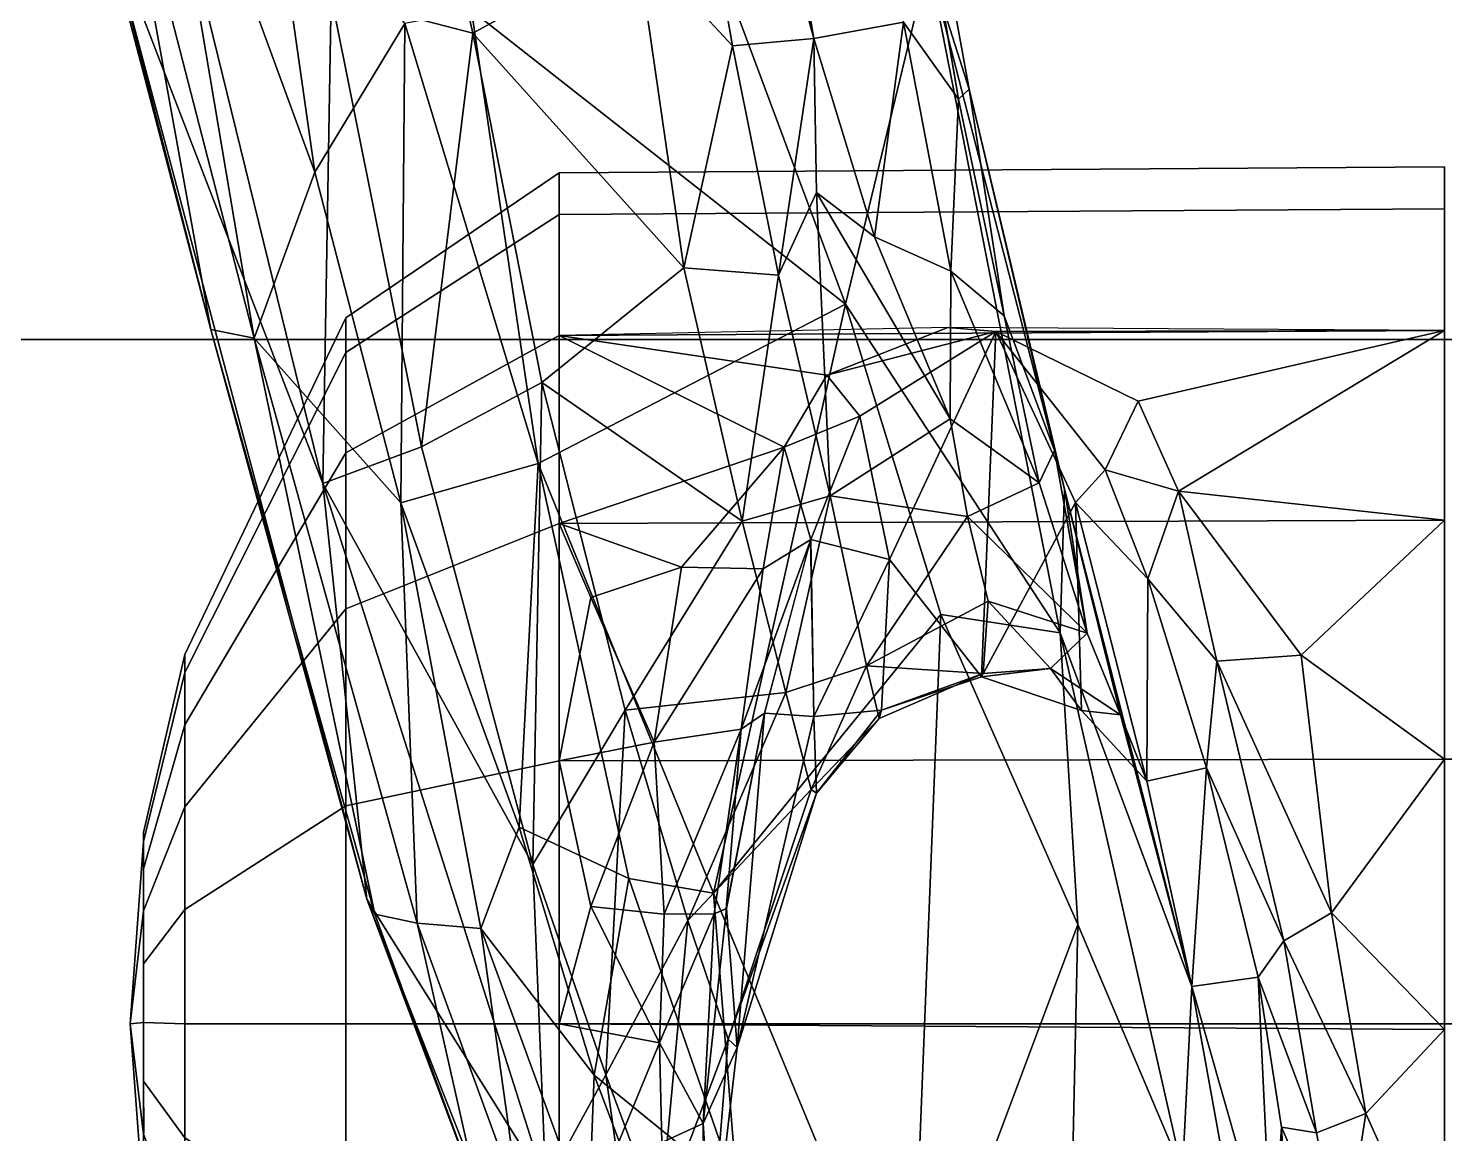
# Model space of a CAD drawing. Extents: x -14.5 to 14.5, y -12.2 to 16.5.
# Drawn here: x -6.973 to -5.251, y -2.243 to -0.899 of the extents above; entities that cross this region are included whole.
import ezdxf

# ---------------------------------------------------------------- set-up
doc = ezdxf.new("R2010")
doc.units = 0
doc.header["$MEASUREMENT"] = 0
for name, color, linetype in [('BASE', 253, 'Continuous'), ('FABRIC', 80, 'Continuous'), ('SEAT-CHASSIS', 253, 'Continuous')]:
    doc.layers.add(name, color=color, linetype=linetype)

msp = doc.modelspace()

# ---------------------------------------------------------------- linework, layer by layer
at = {"layer": 'BASE'}
for points in [[(-1.0713, -0.9806, 4.4404), (-7.8863, -10.4, 3.356), (-8.0242, -10.3827, 3.4417), (-1.1035, -0.9263, 4.5663)], [(-1.4306, -1.2019, 6.0103), (-1.1035, -0.9263, 4.5663), (-8.0242, -10.3827, 3.4417), (-6.5103, -8.5689, 4.2331)], [(-1.0713, -0.9806, 4.4404), (-1.004, -1.0816, 4.3723), (-7.7665, -10.4674, 3.3008), (-7.8863, -10.4, 3.356)], [(-0.8612, -1.1854, 4.3723), (-7.6639, -10.5484, 3.2861), (-7.7665, -10.4674, 3.3008), (-1.004, -1.0816, 4.3723)], [(-0.7184, -1.2891, 4.3723), (-7.5551, -10.621, 3.3008), (-7.6639, -10.5484, 3.2861), (-0.8612, -1.1854, 4.3723)], [(-1.4306, -1.2019, 6.0103), (-6.5103, -8.5689, 4.2331), (-6.554, -8.5666, 4.4356), (-1.5016, -1.2777, 6.2321)], [(-1.8033, -1.2577, 6.9168), (-8.3773, -10.9296, 4.4664), (-8.5862, -11.3984, 4.3934), (-1.6116, -1.3749, 7.0339)], [(-1.8033, -1.2577, 6.9168), (-1.9215, -1.3628, 6.8442), (-7.3527, -9.343, 4.8039), (-8.3773, -10.9296, 4.4664)], [(-1.5461, -1.2589, 6.3732), (-6.606, -8.5492, 4.5612), (-6.6624, -8.4919, 4.6754), (-1.5734, -1.2976, 6.5155)], [(-1.5461, -1.2589, 6.3732), (-1.5016, -1.2777, 6.2321), (-6.554, -8.5666, 4.4356), (-6.606, -8.5492, 4.5612)], [(-0.7184, -1.2891, 4.3723), (-0.6016, -1.3219, 4.4404), (-7.454, -10.7141, 3.356), (-7.5551, -10.621, 3.3008)], [(-1.5734, -1.2976, 6.5155), (-5.8431, -7.3336, 4.9717), (-5.9337, -7.4215, 4.9948), (-1.6435, -1.3096, 6.5345)], [(-0.54, -1.3357, 4.5663), (-7.395, -10.8399, 3.4417), (-7.454, -10.7141, 3.356), (-0.6016, -1.3219, 4.4404)], [(-6.4054, -7.7944, 5.0656), (-6.8478, -8.4865, 4.9419), (-1.9777, -1.3274, 6.7435), (-1.979, -1.3216, 6.6973)], [(-6.4054, -7.7944, 5.0656), (-1.979, -1.3216, 6.6973), (-2.6809, -2.3603, 6.4086), (-6.4739, -7.8936, 4.9632)], [(-1.8374, -1.3637, 6.5461), (-1.6435, -1.3096, 6.5345), (-5.9337, -7.4215, 4.9948), (-6.3095, -7.8221, 4.902)], [(-0.54, -1.3357, 4.5663), (-0.701, -1.732, 6.0103), (-6.1377, -8.8396, 4.2331), (-7.395, -10.8399, 3.4417)], [(-1.9649, -1.3424, 6.7906), (-6.9467, -8.6767, 4.925), (-7.3527, -9.343, 4.8039), (-1.9215, -1.3628, 6.8442)], [(-6.8478, -8.4865, 4.9419), (-1.9777, -1.3274, 6.7435), (-1.9649, -1.3424, 6.7906), (-6.9467, -8.6767, 4.925)], [(-1.4545, -1.5802, 7.085), (-1.6116, -1.3749, 7.0339), (-8.5862, -11.3984, 4.3934), (-8.4755, -11.433, 4.4344)], [(-1.371, -1.6782, 7.0973), (-1.4545, -1.5802, 7.085), (-8.4755, -11.433, 4.4344), (-8.3759, -11.5274, 4.4405)], [(-8.3749, -11.5281, 4.4405), (-1.1724, -1.8225, 7.0973), (-1.371, -1.6782, 7.0973), (-8.3759, -11.5274, 4.4405)], [(-0.7511, -1.8229, 6.2321), (-6.122, -8.8804, 4.4356), (-6.1377, -8.8396, 4.2331), (-0.701, -1.732, 6.0103)], [(-8.3749, -11.5281, 4.4405), (-8.2543, -11.5937, 4.4344), (-1.0534, -1.8716, 7.085), (-1.1724, -1.8225, 7.0973)], [(-0.7511, -1.8229, 6.2321), (-0.7195, -1.8594, 6.3732), (-6.0894, -8.9245, 4.5612), (-6.122, -8.8804, 4.4356)], [(-0.7479, -1.8974, 6.5155), (-6.0175, -8.9605, 4.6754), (-6.0894, -8.9245, 4.5612), (-0.7195, -1.8594, 6.3732)], [(-8.2543, -11.5937, 4.4344), (-8.1873, -11.6883, 4.3934), (-0.8096, -1.9576, 7.0339), (-1.0534, -1.8716, 7.085)], [(-0.8096, -1.9576, 7.0339), (-8.1873, -11.6883, 4.3934), (-7.8059, -11.3448, 4.4664), (-0.6389, -2.1037, 6.9168)], [(-0.7376, -1.9678, 6.5345), (-0.7292, -2.1689, 6.5461), (-5.4895, -8.4178, 4.902), (-5.2247, -7.9367, 4.9948)], [(-7.8059, -11.3448, 4.4664), (-6.6136, -9.88, 4.8039), (-0.7023, -2.2485, 6.8442), (-0.6389, -2.1037, 6.9168)]]:
    msp.add_3dface(points, dxfattribs=at)
at = {"layer": 'FABRIC'}
for points in [[(-9.1419, -0.2199, 20), (-9.1418, -1.2775, 20.0683), (9.1418, -1.2775, 20.0683), (9.1419, -0.2199, 20)], [(-9.075, -2.9726, 20.0998), (9.075, -2.9726, 20.0998), (9.1418, -1.2775, 20.0683), (-9.1418, -1.2775, 20.0683)]]:
    msp.add_3dface(points, dxfattribs=at)
at = {"layer": 'SEAT-CHASSIS'}
for points in [[(-6.0584, 0.2797, 15.5071), (-5.8421, -0.9852, 15.5832), (-6.0412, 0.1961, 15.3856)], [(-5.8293, -0.973, 15.6702), (-5.8421, -0.9852, 15.5832), (-6.0584, 0.2797, 15.5071)], [(-6.0584, 0.2797, 15.5071), (-5.8788, -0.8175, 15.7495), (-5.8293, -0.973, 15.6702)], [(-5.9093, -0.8916, 15.5062), (-6.0412, 0.1961, 15.3856), (-5.8421, -0.9852, 15.5832)], [(-6.1966, 0.1426, 15.225), (-6.0181, -0.9114, 15.4486), (-6.2991, 0.1169, 15.2352)], [(-6.0181, -0.9114, 15.4486), (-6.1966, 0.1426, 15.225), (-5.9093, -0.8916, 15.5062)], [(-6.6608, 0.1047, 15.6319), (-6.2336, -0.7952, 15.497), (-6.4327, -0.9048, 15.8014)], [(-6.4327, -0.9048, 15.8014), (-6.6053, -0.8598, 16.0535), (-6.6608, 0.1047, 15.6319)], [(-6.1172, -0.9203, 15.4591), (-6.2991, 0.1169, 15.2352), (-6.0181, -0.9114, 15.4486)], [(-6.1172, -0.9203, 15.4591), (-6.2336, -0.7952, 15.497), (-6.2991, 0.1169, 15.2352)], [(-6.6986, -1.276, 16.9101), (-6.8251, -0.527, 16.8831), (-6.8692, -0.6136, 16.849)], [(-6.8251, -0.527, 16.8831), (-6.6986, -1.276, 16.9101), (-6.6251, -1.0742, 16.9715)], [(-6.6834, -0.6647, 16.9257), (-6.8251, -0.527, 16.8831), (-6.6251, -1.0742, 16.9715)], [(-6.8692, -0.6136, 16.849), (-6.9088, -0.6661, 16.7676), (-6.7515, -1.2652, 16.8194)], [(-6.8692, -0.6136, 16.849), (-6.7515, -1.2652, 16.8194), (-6.6986, -1.276, 16.9101)], [(-6.9088, -0.6661, 16.7676), (-6.879, -0.7675, 16.6788), (-6.7515, -1.2652, 16.8194)], [(-6.6834, -0.6647, 16.9257), (-6.6251, -1.0742, 16.9715), (-6.5156, -0.8934, 16.9344)], [(-6.5616, -1.9583, 16.6504), (-6.7515, -1.2652, 16.8194), (-6.879, -0.7675, 16.6788)], [(-6.6151, -1.4528, 16.4031), (-6.5616, -1.9583, 16.6504), (-6.879, -0.7675, 16.6788)], [(-6.6151, -1.4528, 16.4031), (-6.879, -0.7675, 16.6788), (-6.782, -0.7738, 16.3655)], [(-6.6151, -1.4528, 16.4031), (-6.782, -0.7738, 16.3655), (-6.6053, -0.8598, 16.0535)], [(-6.2336, -0.7952, 15.497), (-6.1763, -1.1903, 15.5543), (-6.4327, -0.9048, 15.8014)], [(-6.1172, -0.9203, 15.4591), (-6.1763, -1.1903, 15.5543), (-6.2336, -0.7952, 15.497)], [(-6.1197, -0.8593, 16.3366), (-5.9797, -1.2345, 16.264), (-5.8788, -0.8175, 15.7495)], [(-5.9797, -1.2345, 16.264), (-5.7186, -1.6342, 15.7707), (-5.8788, -0.8175, 15.7495)], [(-5.7186, -1.6342, 15.7707), (-5.7134, -1.4596, 15.5689), (-5.8788, -0.8175, 15.7495)], [(-5.8293, -0.973, 15.6702), (-5.8788, -0.8175, 15.7495), (-5.7134, -1.4596, 15.5689)], [(-6.4953, -1.408, 16.0948), (-6.6151, -1.4528, 16.4031), (-6.6053, -0.8598, 16.0535)], [(-6.4953, -1.408, 16.0948), (-6.6053, -0.8598, 16.0535), (-6.4327, -0.9048, 15.8014)], [(-5.9797, -1.2345, 16.264), (-6.1197, -0.8593, 16.3366), (-6.4346, -0.8773, 16.8504)], [(-6.3534, -1.4284, 16.9143), (-6.4346, -0.8773, 16.8504), (-6.5156, -0.8934, 16.9344)], [(-6.3534, -1.4284, 16.9143), (-5.9797, -1.2345, 16.264), (-6.4346, -0.8773, 16.8504)], [(-6.5156, -0.8934, 16.9344), (-6.6251, -1.0742, 16.9715), (-6.5204, -1.4761, 16.9623)], [(-6.5204, -1.4761, 16.9623), (-6.3534, -1.4284, 16.9143), (-6.5156, -0.8934, 16.9344)], [(-5.9446, -1.1528, 15.4626), (-6.0181, -0.9114, 15.4486), (-5.9093, -0.8916, 15.5062)], [(-5.9446, -1.1528, 15.4626), (-5.9093, -0.8916, 15.5062), (-5.8516, -1.1943, 15.491)], [(-5.9093, -0.8916, 15.5062), (-5.8421, -0.9852, 15.5832), (-5.8516, -1.1943, 15.491)], [(-6.4327, -0.9048, 15.8014), (-6.3489, -1.3299, 15.8217), (-6.4953, -1.408, 16.0948)], [(-6.4327, -0.9048, 15.8014), (-6.1763, -1.1903, 15.5543), (-6.3489, -1.3299, 15.8217)], [(-6.0611, -1.1992, 15.4705), (-6.1172, -0.9203, 15.4591), (-6.0181, -0.9114, 15.4486)], [(-6.0149, -1.0988, 15.459), (-6.0611, -1.1992, 15.4705), (-6.0181, -0.9114, 15.4486)], [(-6.0181, -0.9114, 15.4486), (-5.9446, -1.1528, 15.4626), (-6.0149, -1.0988, 15.459)], [(-6.1172, -0.9203, 15.4591), (-6.0611, -1.1992, 15.4705), (-6.1763, -1.1903, 15.5543)], [(-5.7868, -1.2487, 15.5282), (-5.8421, -0.9852, 15.5832), (-5.8293, -0.973, 15.6702)], [(-5.7134, -1.4596, 15.5689), (-5.7254, -1.4126, 15.5184), (-5.8293, -0.973, 15.6702)], [(-5.7868, -1.2487, 15.5282), (-5.8293, -0.973, 15.6702), (-5.7254, -1.4126, 15.5184)], [(-5.7868, -1.2487, 15.5282), (-5.8516, -1.1943, 15.491), (-5.8421, -0.9852, 15.5832)], [(-6.3277, -1.1254, 13.0039), (-5.2511, -1.1185, 13.006), (-5.2511, -1.0675, 12.6839), (-6.3277, -1.0748, 12.684)], [(-6.3277, -1.0748, 12.684), (-5.2511, -1.0675, 12.6839), (-5.2511, -1.1185, 12.3618), (-6.3277, -1.1254, 12.3641)], [(-6.6986, -1.276, 16.9101), (-6.5204, -1.4761, 16.9623), (-6.6251, -1.0742, 16.9715)], [(-6.5872, -1.2934, 12.9493), (-6.3277, -1.1254, 13.0039), (-6.3277, -1.0748, 12.684), (-6.5872, -1.2513, 12.684)], [(-6.5872, -1.2513, 12.684), (-6.3277, -1.0748, 12.684), (-6.3277, -1.1254, 12.3641), (-6.5872, -1.2934, 12.4187)], [(-5.9983, -1.4677, 15.3875), (-6.0611, -1.1992, 15.4705), (-6.0149, -1.0988, 15.459)], [(-5.9983, -1.4677, 15.3875), (-6.0149, -1.0988, 15.459), (-5.8525, -1.3742, 15.4021)], [(-6.0149, -1.0988, 15.459), (-5.9446, -1.1528, 15.4626), (-5.8525, -1.3742, 15.4021)], [(-6.3277, -1.2725, 13.2925), (-5.2511, -1.2666, 13.2966), (-5.2511, -1.1185, 13.006), (-6.3277, -1.1254, 13.0039)], [(-6.3277, -1.1254, 12.3641), (-5.2511, -1.1185, 12.3618), (-5.2511, -1.2666, 12.0712), (-6.3277, -1.2725, 12.0755)], [(-6.5872, -1.4153, 13.1887), (-6.3277, -1.2725, 13.2925), (-6.3277, -1.1254, 13.0039), (-6.5872, -1.2934, 12.9493)], [(-6.5872, -1.2934, 12.4187), (-6.3277, -1.1254, 12.3641), (-6.3277, -1.2725, 12.0755), (-6.5872, -1.4153, 12.1793)], [(-5.9446, -1.1528, 15.4626), (-5.8516, -1.1943, 15.491), (-5.8525, -1.3742, 15.4021)], [(-6.1763, -1.1903, 15.5543), (-6.1052, -1.4987, 15.4837), (-6.3489, -1.3299, 15.8217)], [(-6.1052, -1.4987, 15.4837), (-6.1763, -1.1903, 15.5543), (-6.0611, -1.1992, 15.4705)], [(-5.9983, -1.4677, 15.3875), (-6.1052, -1.4987, 15.4837), (-6.0611, -1.1992, 15.4705)], [(-5.8516, -1.1943, 15.491), (-5.7441, -1.4518, 15.4097), (-5.8525, -1.3742, 15.4021)], [(-5.8516, -1.1943, 15.491), (-5.7868, -1.2487, 15.5282), (-5.7441, -1.4518, 15.4097)], [(-6.3534, -1.4284, 16.9143), (-6.1403, -1.951, 16.7338), (-5.9797, -1.2345, 16.264)], [(-6.1403, -1.951, 16.7338), (-5.8638, -1.6119, 16.1649), (-5.9797, -1.2345, 16.264)], [(-5.8638, -1.6119, 16.1649), (-5.7186, -1.6342, 15.7707), (-5.9797, -1.2345, 16.264)], [(-6.7832, -1.6827, 12.8227), (-6.5872, -1.2934, 12.9493), (-6.5872, -1.2513, 12.684), (-6.7832, -1.6607, 12.684)], [(-6.7832, -1.6607, 12.684), (-6.5872, -1.2513, 12.684), (-6.5872, -1.2934, 12.4187), (-6.7832, -1.6827, 12.5452)], [(-5.7254, -1.4126, 15.5184), (-5.7441, -1.4518, 15.4097), (-5.7868, -1.2487, 15.5282)], [(-6.6986, -1.276, 16.9101), (-6.7515, -1.2652, 16.8194), (-6.5521, -1.9763, 16.7351)], [(-6.5616, -1.9583, 16.6504), (-6.5521, -1.9763, 16.7351), (-6.7515, -1.2652, 16.8194)], [(-6.5872, -1.6053, 13.3786), (-6.3277, -1.5015, 13.5215), (-6.3277, -1.2725, 13.2925), (-6.5872, -1.4153, 13.1887)], [(-6.5872, -1.4153, 12.1793), (-6.3277, -1.2725, 12.0755), (-6.3277, -1.5015, 11.8465), (-6.5872, -1.6053, 11.9894)], [(-6.3277, -1.2725, 13.2925), (-6.0025, -1.321, 13.3688), (-5.8554, -1.2631, 13.2957)], [(-6.3277, -1.5015, 13.5215), (-5.2511, -1.4972, 13.5272), (-5.2511, -1.2666, 13.2966), (-6.3277, -1.2725, 13.2925)], [(-6.3277, -1.2725, 12.0755), (-5.2511, -1.2666, 12.0712), (-5.2511, -1.4972, 11.8406), (-6.3277, -1.5015, 11.8465)], [(-6.3277, -1.2725, 13.2925), (-6.3277, -1.5015, 13.5215), (-6.0541, -1.4087, 13.467)], [(-6.0025, -1.321, 13.3688), (-6.3277, -1.2725, 13.2925), (-6.0541, -1.4087, 13.467)], [(-5.8554, -1.2631, 13.2957), (-6.0025, -1.321, 13.3688), (-5.7967, -1.268, 13.3145)], [(-5.7967, -1.268, 13.3145), (-6.0025, -1.321, 13.3688), (-5.9622, -1.3709, 13.4909)], [(-5.9263, -1.5451, 14.1716), (-5.7967, -1.268, 13.3145), (-5.9622, -1.3709, 13.4909)], [(-5.7967, -1.268, 13.3145), (-5.9263, -1.5451, 14.1716), (-5.8145, -1.6879, 14.7039)], [(-5.7967, -1.268, 13.3145), (-5.2511, -1.2666, 13.2966), (-5.8554, -1.2631, 13.2957)], [(-5.8145, -1.6879, 14.7039), (-5.7, -1.476, 13.7898), (-5.7967, -1.268, 13.3145)], [(-5.2511, -1.2666, 13.2966), (-5.7967, -1.268, 13.3145), (-5.6237, -1.3525, 13.4055)], [(-5.6237, -1.3525, 13.4055), (-5.7967, -1.268, 13.3145), (-5.6641, -1.4359, 13.572)], [(-5.7, -1.476, 13.7898), (-5.6641, -1.4359, 13.572), (-5.7967, -1.268, 13.3145)], [(-5.5747, -1.4622, 13.5119), (-5.2511, -1.2666, 13.2966), (-5.6237, -1.3525, 13.4055)], [(-5.2511, -1.4972, 13.5272), (-5.2511, -1.2666, 13.2966), (-5.5747, -1.4622, 13.5119)], [(-6.5204, -1.4761, 16.9623), (-6.6986, -1.276, 16.9101), (-6.5007, -1.9876, 16.8192)], [(-6.6986, -1.276, 16.9101), (-6.5521, -1.9763, 16.7351), (-6.5007, -1.9876, 16.8192)], [(-6.7832, -1.7464, 12.9479), (-6.5872, -1.4153, 13.1887), (-6.5872, -1.2934, 12.9493), (-6.7832, -1.6827, 12.8227)], [(-6.7832, -1.6827, 12.5452), (-6.5872, -1.2934, 12.4187), (-6.5872, -1.4153, 12.1793), (-6.7832, -1.7464, 12.42)], [(-6.0025, -1.321, 13.3688), (-6.0541, -1.4087, 13.467), (-5.9622, -1.3709, 13.4909)], [(-6.3597, -1.9161, 15.9685), (-6.4953, -1.408, 16.0948), (-6.3489, -1.3299, 15.8217)], [(-6.3489, -1.3299, 15.8217), (-6.2477, -1.7283, 15.7084), (-6.3597, -1.9161, 15.9685)], [(-6.3489, -1.3299, 15.8217), (-6.1052, -1.4987, 15.4837), (-6.2477, -1.7283, 15.7084)], [(-5.6237, -1.3525, 13.4055), (-5.6641, -1.4359, 13.572), (-5.5747, -1.4622, 13.5119)], [(-6.0541, -1.4087, 13.467), (-6.0219, -1.5206, 13.696), (-5.9622, -1.3709, 13.4909)], [(-5.9263, -1.5451, 14.1716), (-5.9622, -1.3709, 13.4909), (-6.0219, -1.5206, 13.696)], [(-5.9983, -1.4677, 15.3875), (-5.8525, -1.3742, 15.4021), (-5.8315, -1.4927, 15.3077)], [(-5.8525, -1.3742, 15.4021), (-5.7441, -1.4518, 15.4097), (-5.8315, -1.4927, 15.3077)], [(-6.4953, -1.408, 16.0948), (-6.3597, -1.9161, 15.9685), (-6.6151, -1.4528, 16.4031)], [(-6.3277, -1.5015, 13.5215), (-6.179, -1.5543, 13.5687), (-6.0541, -1.4087, 13.467)], [(-6.0541, -1.4087, 13.467), (-6.179, -1.5543, 13.5687), (-6.0796, -1.5566, 13.6117)], [(-6.0796, -1.5566, 13.6117), (-6.0219, -1.5206, 13.696), (-6.0541, -1.4087, 13.467)], [(-6.7832, -1.8458, 13.0473), (-6.5872, -1.6053, 13.3786), (-6.5872, -1.4153, 13.1887), (-6.7832, -1.7464, 12.9479)], [(-6.7832, -1.7464, 12.42), (-6.5872, -1.4153, 12.1793), (-6.5872, -1.6053, 11.9894), (-6.7832, -1.8458, 12.3207)], [(-6.5204, -1.4761, 16.9623), (-6.3765, -1.8707, 16.8991), (-6.3534, -1.4284, 16.9143)], [(-6.2433, -1.9331, 16.8396), (-6.3534, -1.4284, 16.9143), (-6.3765, -1.8707, 16.8991)], [(-6.2433, -1.9331, 16.8396), (-6.1403, -1.951, 16.7338), (-6.3534, -1.4284, 16.9143)], [(-5.7254, -1.4126, 15.5184), (-5.6859, -1.6346, 15.197), (-5.7441, -1.4518, 15.4097)], [(-5.6859, -1.6346, 15.197), (-5.7254, -1.4126, 15.5184), (-5.7134, -1.4596, 15.5689)], [(-5.7, -1.476, 13.7898), (-5.6121, -1.5685, 13.7121), (-5.6641, -1.4359, 13.572)], [(-5.5747, -1.4622, 13.5119), (-5.6641, -1.4359, 13.572), (-5.6121, -1.5685, 13.7121)], [(-6.6151, -1.4528, 16.4031), (-6.3442, -2.3062, 16.0888), (-6.5616, -1.9583, 16.6504)], [(-6.3442, -2.3062, 16.0888), (-6.6151, -1.4528, 16.4031), (-6.3597, -1.9161, 15.9685)], [(-5.6859, -1.6346, 15.197), (-5.8315, -1.4927, 15.3077), (-5.7441, -1.4518, 15.4097)], [(-5.7186, -1.6342, 15.7707), (-5.5587, -2.0645, 15.1781), (-5.7134, -1.4596, 15.5689)], [(-5.7134, -1.4596, 15.5689), (-5.5587, -2.0645, 15.1781), (-5.6454, -1.734, 15.057)], [(-5.6454, -1.734, 15.057), (-5.6859, -1.6346, 15.197), (-5.7134, -1.4596, 15.5689)], [(-5.5747, -1.4622, 13.5119), (-5.6121, -1.5685, 13.7121), (-5.528, -1.6686, 13.6746)], [(-5.2511, -1.4972, 13.5272), (-5.5747, -1.4622, 13.5119), (-5.4255, -1.6616, 13.6311)], [(-5.5747, -1.4622, 13.5119), (-5.528, -1.6686, 13.6746), (-5.4255, -1.6616, 13.6311)], [(-6.5007, -1.9876, 16.8192), (-6.4231, -1.9941, 16.8629), (-6.5204, -1.4761, 16.9623)], [(-6.3765, -1.8707, 16.8991), (-6.5204, -1.4761, 16.9623), (-6.4231, -1.9941, 16.8629)], [(-6.0521, -1.7067, 15.3024), (-6.1052, -1.4987, 15.4837), (-5.9983, -1.4677, 15.3875)], [(-6.0521, -1.7067, 15.3024), (-5.9983, -1.4677, 15.3875), (-5.954, -1.6746, 15.1529)], [(-5.9983, -1.4677, 15.3875), (-5.8315, -1.4927, 15.3077), (-5.954, -1.6746, 15.1529)], [(-5.8145, -1.6879, 14.7039), (-5.6927, -1.7287, 14.74), (-5.7, -1.476, 13.7898)], [(-5.6134, -1.8149, 14.6989), (-5.7, -1.476, 13.7898), (-5.6927, -1.7287, 14.74)], [(-5.6134, -1.8149, 14.6989), (-5.6121, -1.5685, 13.7121), (-5.7, -1.476, 13.7898)], [(-6.3277, -1.7901, 13.6686), (-5.2511, -1.7878, 13.6753), (-5.2511, -1.4972, 13.5272), (-6.3277, -1.5015, 13.5215)], [(-6.3277, -1.5015, 11.8465), (-5.2511, -1.4972, 11.8406), (-5.2511, -1.7878, 11.6925), (-6.3277, -1.7901, 11.6994)], [(-5.8062, -1.5959, 15.1761), (-5.954, -1.6746, 15.1529), (-5.8315, -1.4927, 15.3077)], [(-5.6859, -1.6346, 15.197), (-5.8062, -1.5959, 15.1761), (-5.8315, -1.4927, 15.3077)], [(-5.4255, -1.6616, 13.6311), (-5.2511, -1.7878, 13.6753), (-5.2511, -1.4972, 13.5272)], [(-6.5872, -1.8446, 13.5006), (-6.3277, -1.7901, 13.6686), (-6.3277, -1.5015, 13.5215), (-6.5872, -1.6053, 13.3786)], [(-6.5872, -1.6053, 11.9894), (-6.3277, -1.5015, 11.8465), (-6.3277, -1.7901, 11.6994), (-6.5872, -1.8446, 11.8674)], [(-6.3277, -1.5015, 13.5215), (-6.3277, -1.7901, 13.6686), (-6.2895, -1.5915, 13.5911)], [(-6.179, -1.5543, 13.5687), (-6.3277, -1.5015, 13.5215), (-6.2895, -1.5915, 13.5911)], [(-6.0521, -1.7067, 15.3024), (-6.2477, -1.7283, 15.7084), (-6.1052, -1.4987, 15.4837)], [(-6.1066, -1.7514, 13.7344), (-6.0219, -1.5206, 13.696), (-6.0796, -1.5566, 13.6117)], [(-6.0781, -1.732, 13.8103), (-6.0219, -1.5206, 13.696), (-6.1066, -1.7514, 13.7344)], [(-6.0221, -1.5214, 13.6965), (-6.0781, -1.732, 13.8103), (-6.0183, -1.7361, 14.4437)], [(-6.0219, -1.5206, 13.696), (-6.0183, -1.7361, 14.4437), (-5.9263, -1.5451, 14.1716)], [(-5.9359, -1.7283, 14.7224), (-5.9263, -1.5451, 14.1716), (-6.0183, -1.7361, 14.4437)], [(-5.9263, -1.5451, 14.1716), (-5.9359, -1.7283, 14.7224), (-5.8145, -1.6879, 14.7039)], [(-6.2895, -1.5915, 13.5911), (-6.2123, -1.7674, 13.6752), (-6.179, -1.5543, 13.5687)], [(-6.2123, -1.7674, 13.6752), (-6.0796, -1.5566, 13.6117), (-6.179, -1.5543, 13.5687)], [(-6.1066, -1.7514, 13.7344), (-6.0796, -1.5566, 13.6117), (-6.2123, -1.7674, 13.6752)], [(-5.5409, -1.7985, 13.8153), (-5.6121, -1.5685, 13.7121), (-5.6134, -1.8149, 14.6989)], [(-5.528, -1.6686, 13.6746), (-5.6121, -1.5685, 13.7121), (-5.5409, -1.7985, 13.8153)], [(-6.3277, -1.7901, 13.6686), (-6.2123, -1.7674, 13.6752), (-6.2895, -1.5915, 13.5911)], [(-5.8062, -1.5959, 15.1761), (-5.8124, -1.6838, 14.9764), (-5.954, -1.6746, 15.1529)], [(-5.8124, -1.6838, 14.9764), (-5.8062, -1.5959, 15.1761), (-5.7302, -1.6777, 15.0099)], [(-5.8062, -1.5959, 15.1761), (-5.6859, -1.6346, 15.197), (-5.7302, -1.6777, 15.0099)], [(-6.7832, -1.971, 13.1111), (-6.5872, -1.8446, 13.5006), (-6.5872, -1.6053, 13.3786), (-6.7832, -1.8458, 13.0473)], [(-6.7832, -1.8458, 12.3207), (-6.5872, -1.6053, 11.9894), (-6.5872, -1.8446, 11.8674), (-6.7832, -1.971, 12.2569)], [(-5.8638, -1.6119, 16.1649), (-6.1403, -1.951, 16.7338), (-5.9002, -2.5309, 16.343)], [(-5.9002, -2.5309, 16.343), (-5.6972, -1.9889, 15.861), (-5.8638, -1.6119, 16.1649)], [(-5.7186, -1.6342, 15.7707), (-5.8638, -1.6119, 16.1649), (-5.6972, -1.9889, 15.861)], [(-5.6454, -1.734, 15.057), (-5.7302, -1.6777, 15.0099), (-5.6859, -1.6346, 15.197)], [(-5.5697, -2.2896, 15.4243), (-5.5587, -2.0645, 15.1781), (-5.7186, -1.6342, 15.7707)], [(-5.7186, -1.6342, 15.7707), (-5.6972, -1.9889, 15.861), (-5.5697, -2.2896, 15.4243)], [(-6.8332, -1.8883, 12.7566), (-6.7832, -1.6827, 12.8227), (-6.7832, -1.6607, 12.684), (-6.8332, -1.877, 12.6852)], [(-6.8332, -1.877, 12.6852), (-6.7832, -1.6607, 12.684), (-6.7832, -1.6827, 12.5452), (-6.8332, -1.8883, 12.6137)], [(-5.4467, -2.0091, 13.7774), (-5.528, -1.6686, 13.6746), (-5.5409, -1.7985, 13.8153)], [(-5.3889, -1.975, 13.7309), (-5.4255, -1.6616, 13.6311), (-5.528, -1.6686, 13.6746)], [(-5.528, -1.6686, 13.6746), (-5.4467, -2.0091, 13.7774), (-5.3889, -1.975, 13.7309)], [(-5.3889, -1.975, 13.7309), (-5.2511, -1.7878, 13.6753), (-5.4255, -1.6616, 13.6311)], [(-6.8332, -1.9212, 12.8211), (-6.7832, -1.7464, 12.9479), (-6.7832, -1.6827, 12.8227), (-6.8332, -1.8883, 12.7566)], [(-6.8332, -1.8883, 12.6137), (-6.7832, -1.6827, 12.5452), (-6.7832, -1.7464, 12.42), (-6.8332, -1.9212, 12.5493)], [(-6.0521, -1.7067, 15.3024), (-5.954, -1.6746, 15.1529), (-6.0213, -1.8247, 15.0214)], [(-6.0213, -1.8247, 15.0214), (-5.954, -1.6746, 15.1529), (-5.9388, -1.7385, 14.9046)], [(-5.954, -1.6746, 15.1529), (-5.8124, -1.6838, 14.9764), (-5.9388, -1.7385, 14.9046)], [(-5.9359, -1.7283, 14.7224), (-5.9388, -1.7385, 14.9046), (-5.8124, -1.6838, 14.9764)], [(-5.9359, -1.7283, 14.7224), (-5.8124, -1.6838, 14.9764), (-5.8145, -1.6879, 14.7039)], [(-5.8145, -1.6879, 14.7039), (-5.7302, -1.6777, 15.0099), (-5.6927, -1.7287, 14.74)], [(-5.8145, -1.6879, 14.7039), (-5.8124, -1.6838, 14.9764), (-5.7302, -1.6777, 15.0099)], [(-5.6927, -1.7287, 14.74), (-5.7302, -1.6777, 15.0099), (-5.6454, -1.734, 15.057)], [(-6.1715, -1.984, 15.4728), (-6.2477, -1.7283, 15.7084), (-6.0521, -1.7067, 15.3024)], [(-6.1715, -1.984, 15.4728), (-6.0521, -1.7067, 15.3024), (-6.0213, -1.8247, 15.0214)], [(-6.3597, -1.9161, 15.9685), (-6.2477, -1.7283, 15.7084), (-6.2713, -2.1719, 15.7636)], [(-6.2477, -1.7283, 15.7084), (-6.1715, -1.984, 15.4728), (-6.2713, -2.1719, 15.7636)], [(-6.1246, -1.9699, 13.8775), (-6.0781, -1.732, 13.8103), (-6.1066, -1.7514, 13.7344)], [(-6.1113, -2.1385, 14.7936), (-6.0781, -1.732, 13.8103), (-6.1243, -1.9697, 13.8787)], [(-6.0781, -1.732, 13.8103), (-6.1113, -2.1385, 14.7936), (-6.0183, -1.7361, 14.4437)], [(-6.1113, -2.1385, 14.7936), (-6.0151, -1.8293, 14.7746), (-6.0183, -1.7361, 14.4437)], [(-6.0151, -1.8293, 14.7746), (-6.0213, -1.8247, 15.0214), (-5.9388, -1.7385, 14.9046)], [(-6.0151, -1.8293, 14.7746), (-5.9359, -1.7283, 14.7224), (-6.0183, -1.7361, 14.4437)], [(-6.0151, -1.8293, 14.7746), (-5.9388, -1.7385, 14.9046), (-5.9359, -1.7283, 14.7224)], [(-5.6454, -1.734, 15.057), (-5.6134, -1.8149, 14.6989), (-5.6927, -1.7287, 14.74)], [(-5.5587, -2.0645, 15.1781), (-5.6134, -1.8149, 14.6989), (-5.6454, -1.734, 15.057)], [(-6.8332, -1.9723, 12.8722), (-6.7832, -1.8458, 13.0473), (-6.7832, -1.7464, 12.9479), (-6.8332, -1.9212, 12.8211)], [(-6.8332, -1.9212, 12.5493), (-6.7832, -1.7464, 12.42), (-6.7832, -1.8458, 12.3207), (-6.8332, -1.9723, 12.4981)], [(-6.2003, -1.9763, 13.7452), (-6.1066, -1.7514, 13.7344), (-6.2123, -1.7674, 13.6752)], [(-6.1394, -1.9759, 13.8179), (-6.1066, -1.7514, 13.7344), (-6.2003, -1.9763, 13.7452)], [(-6.1246, -1.9699, 13.8775), (-6.1066, -1.7514, 13.7344), (-6.1394, -1.9759, 13.8179)], [(-6.2123, -1.7674, 13.6752), (-6.3277, -1.7901, 13.6686), (-6.2895, -1.9671, 13.719)], [(-6.2895, -1.9671, 13.719), (-6.2003, -1.9763, 13.7452), (-6.2123, -1.7674, 13.6752)], [(-6.5872, -2.1099, 13.5426), (-6.3277, -2.11, 13.7192), (-6.3277, -1.7901, 13.6686), (-6.5872, -1.8446, 13.5006)], [(-6.5872, -1.8446, 11.8674), (-6.3277, -1.7901, 11.6994), (-6.3277, -2.11, 11.6488), (-6.5872, -2.1099, 11.8254)], [(-6.3277, -2.11, 13.7192), (-5.2511, -2.1166, 13.7253), (-5.2511, -1.7878, 13.6753), (-6.3277, -1.7901, 13.6686)], [(-6.3277, -1.7901, 11.6994), (-5.2511, -1.7878, 11.6925), (-5.2511, -2.1099, 11.6415), (-6.3277, -2.11, 11.6488)], [(-6.3277, -1.7901, 13.6686), (-6.3277, -2.1099, 13.7192), (-6.2895, -1.9671, 13.719)], [(-5.3889, -1.975, 13.7309), (-5.2511, -2.1166, 13.7253), (-5.2511, -1.7878, 13.6753)], [(-5.2511, -1.7878, 13.6746), (-5.2511, -2.1099, 13.7256), (-4.5877, -2.1099, 13.7256), (-4.5877, -1.7878, 13.6746)], [(-5.2511, -2.1099, 11.6407), (-5.2511, -1.7878, 11.6917), (-4.5877, -1.7878, 11.6917), (-4.5877, -2.1099, 11.6407)], [(-5.6134, -1.8149, 14.6989), (-5.5587, -2.0645, 15.1781), (-5.5409, -1.7985, 13.8153)], [(-5.5587, -2.0645, 15.1781), (-5.4779, -2.0531, 13.8412), (-5.5409, -1.7985, 13.8153)], [(-5.4467, -2.0091, 13.7774), (-5.5409, -1.7985, 13.8153), (-5.4779, -2.0531, 13.8412)], [(-5.4467, -2.0091, 13.7774), (-5.5409, -1.7985, 13.8153), (-5.4779, -2.0531, 13.8412)], [(-6.1715, -1.984, 15.4728), (-6.0213, -1.8247, 15.0214), (-6.1223, -2.1285, 15.1173)], [(-6.0151, -1.8293, 14.7746), (-6.1223, -2.1285, 15.1173), (-6.0213, -1.8247, 15.0214)], [(-6.1113, -2.1385, 14.7936), (-6.1223, -2.1285, 15.1173), (-6.0151, -1.8293, 14.7746)], [(-6.8332, -2.0368, 12.9051), (-6.7832, -1.971, 13.1111), (-6.7832, -1.8458, 13.0473), (-6.8332, -1.9723, 12.8722)], [(-6.8332, -1.9723, 12.4981), (-6.7832, -1.8458, 12.3207), (-6.7832, -1.971, 12.2569), (-6.8332, -2.0368, 12.4653)], [(-6.7832, -2.1097, 13.133), (-6.5872, -2.1099, 13.5426), (-6.5872, -1.8446, 13.5006), (-6.7832, -1.971, 13.1111)], [(-6.7832, -1.971, 12.2569), (-6.5872, -1.8446, 11.8674), (-6.5872, -2.1099, 11.8254), (-6.7832, -2.1097, 12.2349)], [(-6.8332, -1.877, 12.6852), (-6.8332, -1.8883, 12.6137), (-6.8496, -2.1099, 12.684), (-6.8332, -1.8883, 12.7566)], [(-6.3765, -1.8707, 16.8991), (-6.4231, -1.9941, 16.8629), (-6.2851, -2.1724, 16.8071)], [(-6.3765, -1.8707, 16.8991), (-6.2851, -2.1724, 16.8071), (-6.2433, -1.9331, 16.8396)], [(-6.8332, -1.9212, 12.5493), (-6.8332, -1.9723, 12.4981), (-6.8496, -2.1099, 12.684), (-6.8332, -1.8883, 12.6137)], [(-6.8332, -1.9212, 12.8211), (-6.8332, -1.8883, 12.7566), (-6.8496, -2.1099, 12.684), (-6.8332, -1.9723, 12.8722)], [(-6.2713, -2.1719, 15.7636), (-6.3442, -2.3062, 16.0888), (-6.3597, -1.9161, 15.9685)], [(-6.2433, -1.9331, 16.8396), (-6.2851, -2.1724, 16.8071), (-6.1114, -2.3138, 16.6758)], [(-6.1403, -1.951, 16.7338), (-6.2433, -1.9331, 16.8396), (-6.1114, -2.3138, 16.6758)], [(-6.318, -2.5771, 16.2997), (-6.5616, -1.9583, 16.6504), (-6.3442, -2.3062, 16.0888)], [(-6.5616, -1.9583, 16.6504), (-6.4253, -2.3213, 16.5989), (-6.5521, -1.9763, 16.7351)], [(-6.318, -2.5771, 16.2997), (-6.4253, -2.3213, 16.5989), (-6.5616, -1.9583, 16.6504)], [(-6.1403, -1.951, 16.7338), (-6.1114, -2.3138, 16.6758), (-5.9002, -2.5309, 16.343)], [(-6.8332, -2.0368, 12.4653), (-6.8332, -2.1082, 12.4539), (-6.8496, -2.1099, 12.684), (-6.8332, -1.9723, 12.4981)], [(-6.8332, -2.0368, 12.9051), (-6.8332, -1.9723, 12.8722), (-6.8496, -2.1099, 12.684), (-6.8332, -2.1082, 12.9164)], [(-6.8332, -2.1082, 12.9164), (-6.7832, -2.1097, 13.133), (-6.7832, -1.971, 13.1111), (-6.8332, -2.0368, 12.9051)], [(-6.8332, -2.0368, 12.4653), (-6.7832, -1.971, 12.2569), (-6.7832, -2.1097, 12.2349), (-6.8332, -2.1082, 12.4539)], [(-6.5007, -1.9876, 16.8192), (-6.5521, -1.9763, 16.7351), (-6.4253, -2.3213, 16.5989)], [(-6.2057, -2.133, 13.761), (-6.2895, -1.9671, 13.719), (-6.3277, -2.1099, 13.7192)], [(-6.2057, -2.133, 13.761), (-6.2003, -1.9763, 13.7452), (-6.2895, -1.9671, 13.719)], [(-6.2003, -1.9763, 13.7452), (-6.2057, -2.133, 13.761), (-6.1394, -1.9759, 13.8179)], [(-6.1528, -2.2312, 13.8522), (-6.1394, -1.9759, 13.8179), (-6.2057, -2.133, 13.761)], [(-6.1113, -2.1385, 14.7936), (-6.1243, -1.9697, 13.8787), (-6.1528, -2.2312, 13.8522)], [(-6.1528, -2.2312, 13.8522), (-6.1243, -1.9697, 13.8787), (-6.1394, -1.9759, 13.8179)], [(-5.4467, -2.0091, 13.7774), (-5.347, -2.2191, 13.7336), (-5.3889, -1.975, 13.7309)], [(-5.347, -2.2191, 13.7336), (-5.2511, -2.1166, 13.7253), (-5.3889, -1.975, 13.7309)], [(-6.4253, -2.3213, 16.5989), (-6.3766, -2.3271, 16.6836), (-6.5007, -1.9876, 16.8192)], [(-6.4231, -1.9941, 16.8629), (-6.5007, -1.9876, 16.8192), (-6.3766, -2.3271, 16.6836)], [(-6.4231, -1.9941, 16.8629), (-6.2922, -2.3519, 16.7157), (-6.2851, -2.1724, 16.8071)], [(-6.2922, -2.3519, 16.7157), (-6.4231, -1.9941, 16.8629), (-6.3766, -2.3271, 16.6836)], [(-6.1715, -1.984, 15.4728), (-6.2056, -2.3488, 15.4967), (-6.2713, -2.1719, 15.7636)], [(-6.2056, -2.3488, 15.4967), (-6.1715, -1.984, 15.4728), (-6.1223, -2.1285, 15.1173)], [(-5.6972, -1.9889, 15.861), (-5.9002, -2.5309, 16.343), (-5.7175, -2.9209, 15.7562)], [(-5.7175, -2.9209, 15.7562), (-5.5697, -2.2896, 15.4243), (-5.6972, -1.9889, 15.861)], [(-5.4069, -2.2426, 13.7691), (-5.4467, -2.0091, 13.7774), (-5.4779, -2.0531, 13.8412)], [(-5.4069, -2.2426, 13.7691), (-5.4467, -2.0091, 13.7774), (-5.4779, -2.0531, 13.8412)], [(-5.4069, -2.2426, 13.7691), (-5.347, -2.2191, 13.7336), (-5.4467, -2.0091, 13.7774)], [(-5.5587, -2.0645, 15.1781), (-5.5697, -2.2896, 15.4243), (-5.4933, -2.4252, 14.9338)], [(-5.461, -2.4073, 14.32), (-5.4779, -2.0531, 13.8412), (-5.5587, -2.0645, 15.1781)], [(-5.5587, -2.0645, 15.1781), (-5.4933, -2.4252, 14.9338), (-5.461, -2.4073, 14.32)], [(-5.461, -2.4073, 14.32), (-5.4494, -2.2356, 13.8343), (-5.4779, -2.0531, 13.8412)], [(-5.4779, -2.0531, 13.8412), (-5.4494, -2.2356, 13.8343), (-5.4069, -2.2426, 13.7691)], [(-5.4779, -2.0531, 13.8412), (-5.4494, -2.2356, 13.8343), (-5.4069, -2.2426, 13.7691)], [(-6.8328, -2.2428, 12.4972), (-6.8496, -2.1099, 12.684), (-6.8332, -2.1082, 12.4539), (-6.8332, -2.1797, 12.4653)], [(-6.8332, -2.1797, 12.9051), (-6.8332, -2.1082, 12.9164), (-6.8496, -2.1099, 12.684), (-6.8332, -2.2441, 12.8722)], [(-6.8332, -2.3281, 12.6137), (-6.8496, -2.1099, 12.684), (-6.8332, -2.2441, 12.4981), (-6.8332, -2.2953, 12.5493)], [(-6.8332, -2.2953, 12.8211), (-6.8332, -2.2441, 12.8722), (-6.8496, -2.1099, 12.684), (-6.8332, -2.3281, 12.7566)], [(-6.8332, -2.3394, 12.6852), (-6.8332, -2.3281, 12.7566), (-6.8496, -2.1099, 12.684), (-6.8332, -2.3281, 12.6137)], [(-6.8332, -2.1797, 12.9051), (-6.7832, -2.2485, 13.1111), (-6.7832, -2.1097, 13.133), (-6.8332, -2.1082, 12.9164)], [(-6.8332, -2.1082, 12.4539), (-6.7832, -2.1097, 12.2349), (-6.7832, -2.2485, 12.2569), (-6.8332, -2.1797, 12.4653)], [(-6.7832, -2.2485, 13.1111), (-6.5872, -2.3753, 13.5006), (-6.5872, -2.1099, 13.5426), (-6.7832, -2.1097, 13.133)], [(-6.7832, -2.1097, 12.2349), (-6.5872, -2.1099, 11.8254), (-6.5872, -2.3753, 11.8674), (-6.7832, -2.2485, 12.2569)], [(-6.5872, -2.3753, 13.5006), (-6.3277, -2.4299, 13.6686), (-6.3277, -2.11, 13.7192), (-6.5872, -2.1099, 13.5426)], [(-6.5872, -2.1099, 11.8254), (-6.3277, -2.11, 11.6488), (-6.3277, -2.4299, 11.6994), (-6.5872, -2.3753, 11.8674)], [(-6.3277, -2.4299, 13.6686), (-6.2057, -2.133, 13.761), (-6.3277, -2.1099, 13.7192)], [(-6.3277, -2.11, 11.6488), (-5.2511, -2.1099, 11.6415), (-5.2511, -2.432, 11.6925), (-6.3277, -2.4299, 11.6994)], [(-6.3277, -2.4299, 13.6686), (-5.2511, -2.432, 13.6753), (-5.2511, -2.1166, 13.7253), (-6.3277, -2.11, 13.7192)], [(-5.2511, -2.1166, 13.7253), (-5.347, -2.2191, 13.7336), (-5.2511, -2.432, 13.6753)], [(-5.2511, -2.1099, 13.7256), (-5.2511, -2.4321, 13.6746), (-4.5877, -2.4321, 13.6746), (-4.5877, -2.1099, 13.7256)], [(-5.2511, -2.4321, 11.6917), (-5.2511, -2.1099, 11.6407), (-4.5877, -2.1099, 11.6407), (-4.5877, -2.4321, 11.6917)], [(-6.2029, -2.254, 13.7599), (-6.2057, -2.133, 13.761), (-6.3277, -2.4299, 13.6686)], [(-6.2057, -2.133, 13.761), (-6.2029, -2.254, 13.7599), (-6.1528, -2.2312, 13.8522)], [(-6.1503, -2.4733, 15.0237), (-6.2056, -2.3488, 15.4967), (-6.1223, -2.1285, 15.1173)], [(-6.1113, -2.1385, 14.7936), (-6.1503, -2.4733, 15.0237), (-6.1223, -2.1285, 15.1173)], [(-6.1528, -2.2312, 13.8522), (-6.1503, -2.4733, 15.0237), (-6.1113, -2.1385, 14.7936)], [(-6.8332, -2.2441, 12.8722), (-6.7832, -2.3737, 13.0473), (-6.7832, -2.2485, 13.1111), (-6.8332, -2.1797, 12.9051)], [(-6.8332, -2.1797, 12.4653), (-6.7832, -2.2485, 12.2569), (-6.7832, -2.3737, 12.3207), (-6.8332, -2.2441, 12.4981)], [(-6.2038, -2.6523, 15.6526), (-6.3442, -2.3062, 16.0888), (-6.2713, -2.1719, 15.7636)], [(-6.2922, -2.3519, 16.7157), (-6.1626, -2.4976, 16.6235), (-6.2851, -2.1724, 16.8071)], [(-6.2851, -2.1724, 16.8071), (-6.1626, -2.4976, 16.6235), (-6.1114, -2.3138, 16.6758)], [(-6.2038, -2.6523, 15.6526), (-6.2713, -2.1719, 15.7636), (-6.2056, -2.3488, 15.4967)], [(-5.347, -2.2191, 13.7336), (-5.4069, -2.2426, 13.7691), (-5.3756, -2.4049, 13.7124)], [(-5.3756, -2.4049, 13.7124), (-5.2511, -2.432, 13.6753), (-5.347, -2.2191, 13.7336)], [(-6.2029, -2.254, 13.7599), (-6.1421, -2.5215, 13.7719), (-6.1528, -2.2312, 13.8522)], [(-6.1528, -2.2312, 13.8522), (-6.1421, -2.5215, 13.7719), (-6.1146, -2.8113, 14.9963)], [(-6.1503, -2.4733, 15.0237), (-6.1528, -2.2312, 13.8522), (-6.1146, -2.8113, 14.9963)], [(-5.4494, -2.2356, 13.8343), (-5.461, -2.4073, 14.32), (-5.4384, -2.4237, 13.8037)], [(-5.4384, -2.4237, 13.8037), (-5.3756, -2.4049, 13.7124), (-5.4494, -2.2356, 13.8343)], [(-5.4069, -2.2426, 13.7691), (-5.4494, -2.2356, 13.8343), (-5.3756, -2.4049, 13.7124)]]:
    msp.add_3dface(points, dxfattribs=at)

doc.saveas('drawing.dxf')
